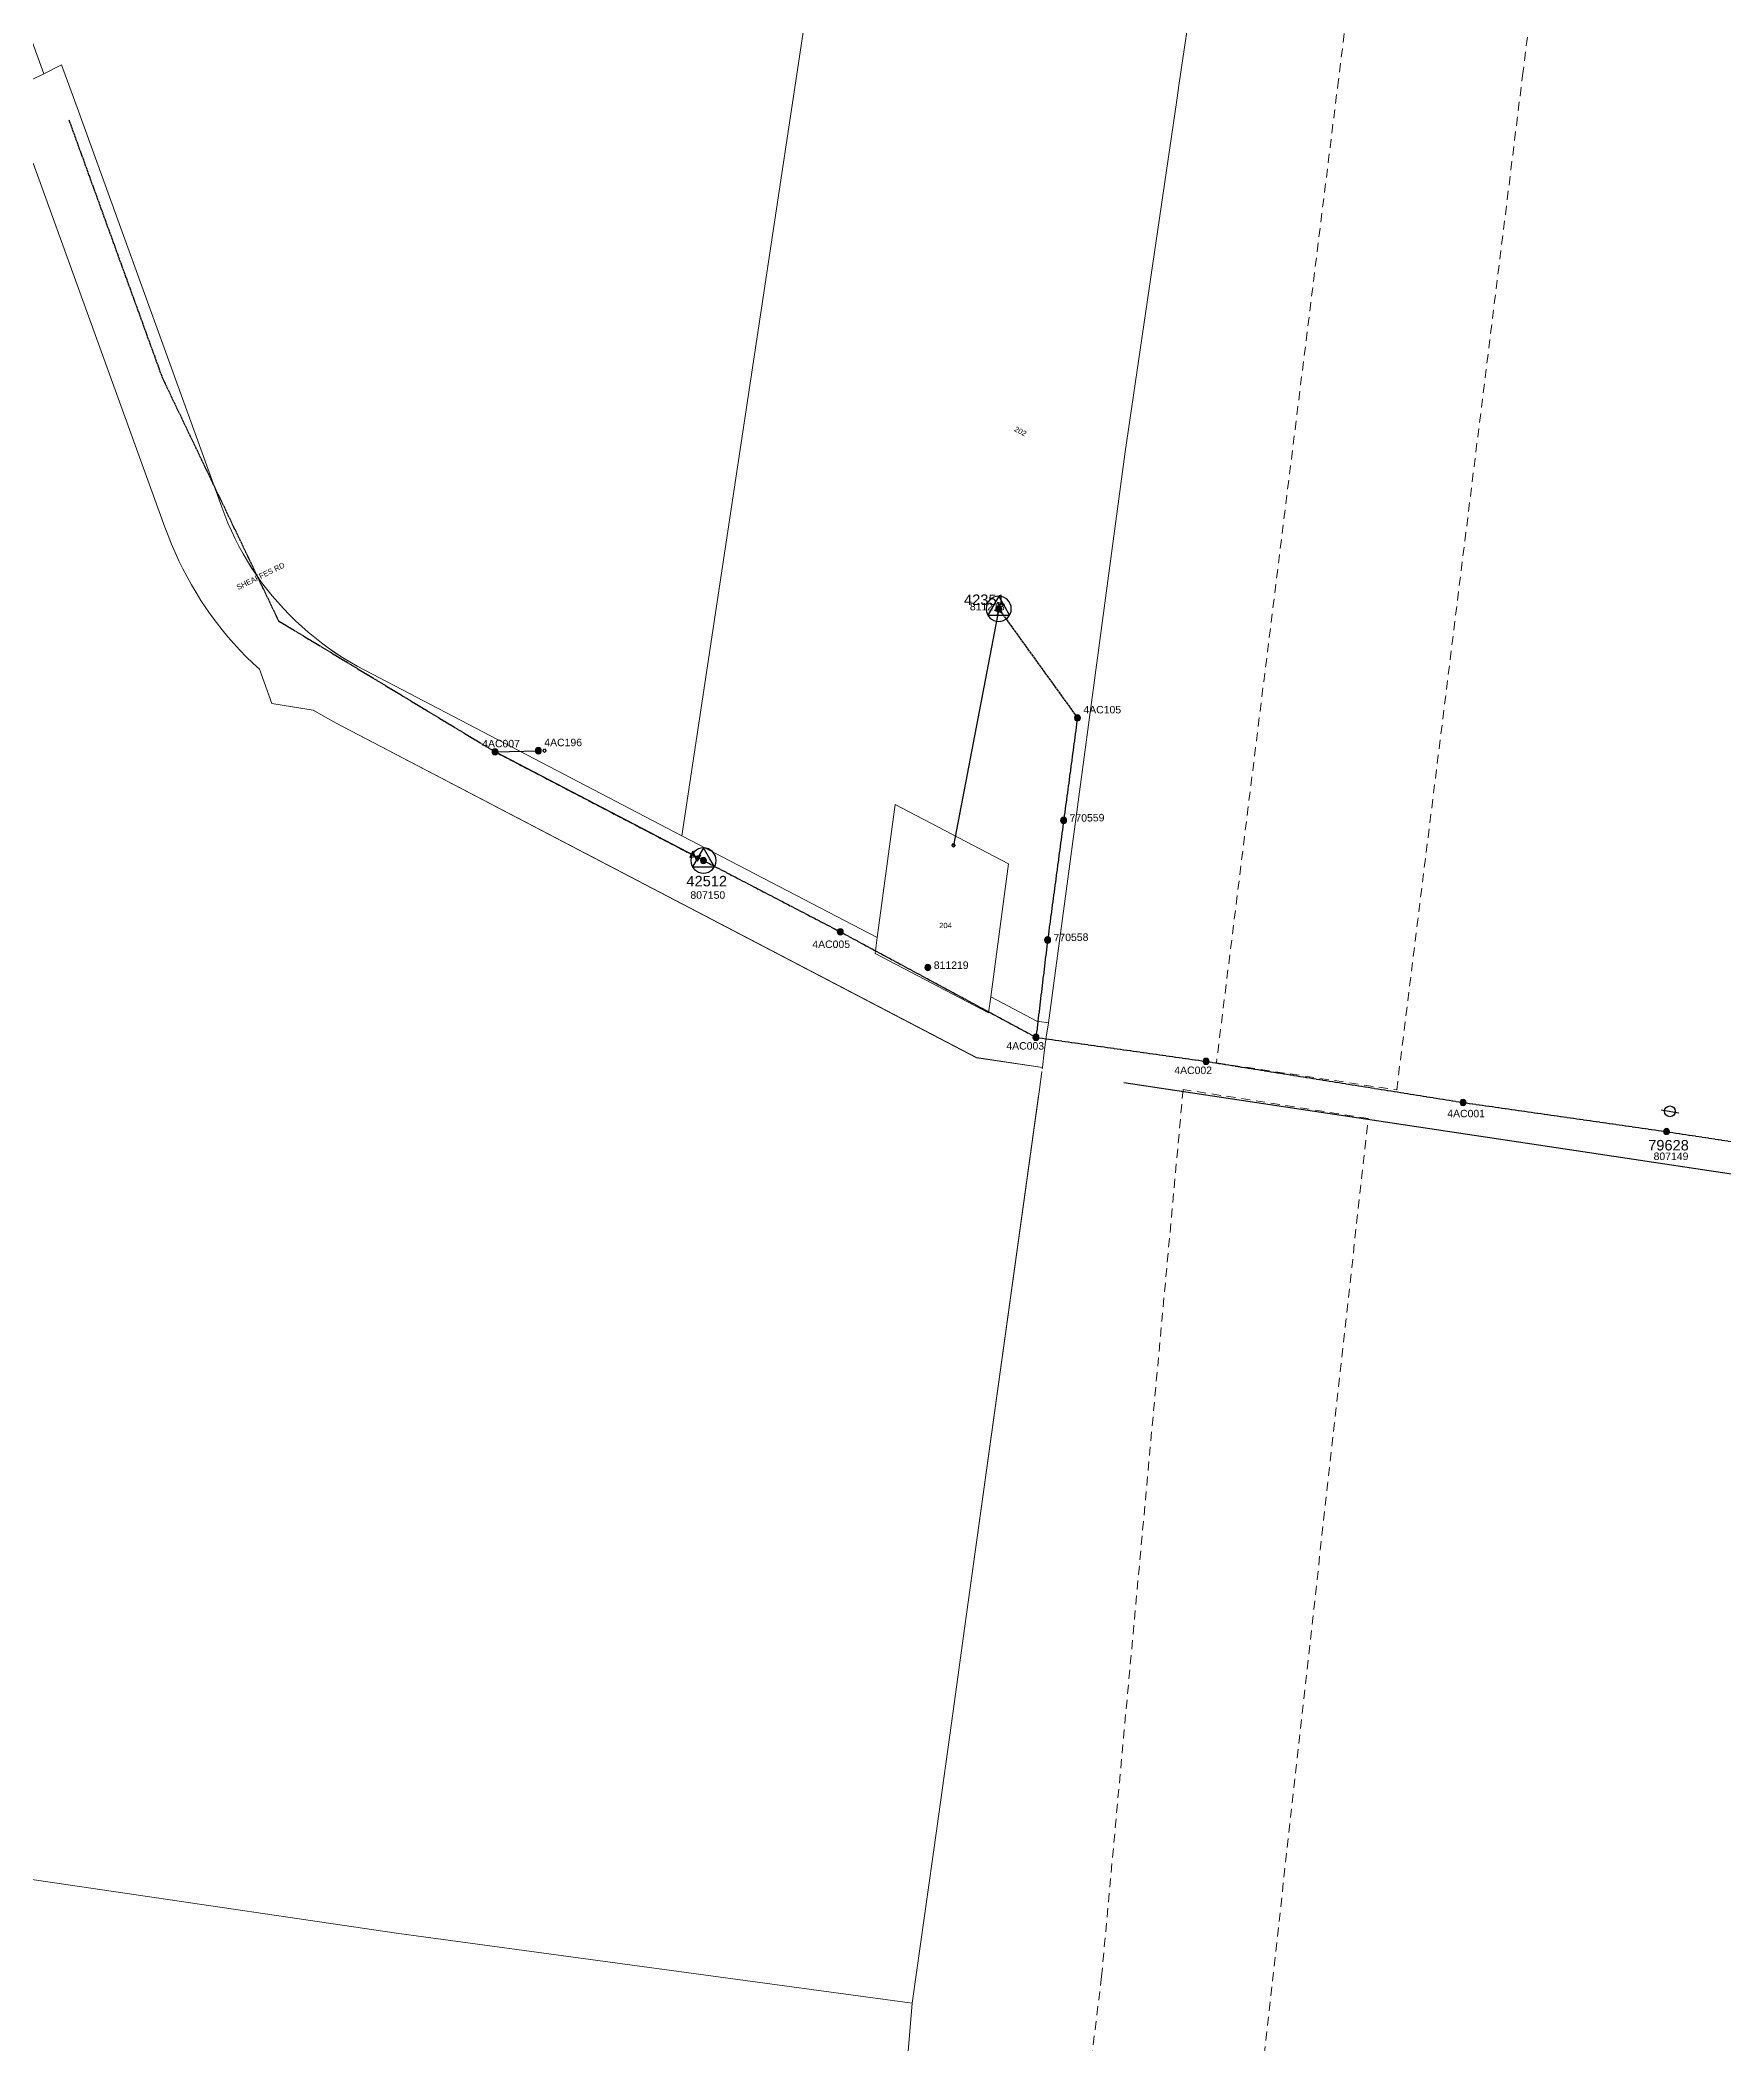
# Model space of a CAD drawing. Header units: metres. Extents: x 294464 to 297158, y 6182000 to 6185311.
# Drawn here: x 294865 to 295429, y 6183132 to 6183802 of the extents above; entities that cross this region are included whole.
import ezdxf
from ezdxf.enums import TextEntityAlignment as Align

# ---------------------------------------------------------------- set-up
doc = ezdxf.new("R2010")
doc.units = ezdxf.units.M
for name, pattern in [('Cable Exist OH', [1, 1, 0]), ('Dash', [5, 3, -2]), ('IE Trench LV', [6.5, 5, -1.5])]:
    doc.linetypes.add(name, pattern=pattern)
for name, color, linetype in [('_User Miscellaneous2', 7, 'Continuous'), ('Equip_LV_EXT', 7, 'Continuous'), ('Equip_SP_HV_EXT', 7, 'Continuous'), ('Mains_HV_EXT', 7, 'Continuous'), ('Services_SP_EXT', 7, 'Continuous'), ('Sub_SP_TR_HV_LV_EXT', 7, 'Continuous'), ('SupportsOH_SP_TR_HV_LV_SL_EXT', 7, 'Continuous')]:
    doc.layers.add(name, color=color, linetype=linetype)
for name, color, linetype, lineweight in [('Cadastre Easements_SP_EXT', 9, 'Continuous', 5), ('Cadastre Land Parcels_SP_EXT', 9, 'Continuous', 5), ('Cadastre Roads_SP_EXT', 9, 'Continuous', 5)]:
    doc.layers.add(name, color=color, linetype=linetype, lineweight=lineweight)
doc.styles.add('HVSW_LABEL', font='arial.ttf')
doc.styles.add('POLE_LABEL', font='arial.ttf')
doc.styles.get("Standard").update_dxf_attribs({"font": 'arial.ttf'})

# ---------------------------------------------------------------- blocks, each defined once
blk = doc.blocks.new('SUB_POLE_EXT')
blk.add_wipeout([(0, 4.22), (0.42, 4.2), (0.83, 4.14), (1.21, 4.05), (1.62, 3.9), (1.99, 3.72), (2.35, 3.51), (2.68, 3.26), (2.99, 2.99), (3.28, 2.66), (3.52, 2.34), (3.76, 1.92), (3.9, 1.62), (4.04, 1.23), (4.18, 0.63), (4.22, 0), (4.18, -0.61), (4.06, -1.15), (3.9, -1.62), (3.58, -2.24), (3.22, -2.73), (2.97, -3.01), (2.68, -3.26), (2.36, -3.5), (2, -3.72), (1.64, -3.89), (1.25, -4.03), (0.82, -4.14), (0.42, -4.2), (0, -4.22), (-0.41, -4.2), (-0.8, -4.15), (-1.21, -4.05), (-1.62, -3.9), (-1.99, -3.73), (-2.35, -3.51), (-2.68, -3.26), (-2.96, -3.02), (-3.23, -2.72), (-3.51, -2.35), (-3.71, -2.01), (-3.91, -1.6), (-4.05, -1.21), (-4.16, -0.76), (-4.22, -0.14), (-4.21, 0.39), (-4.14, 0.83), (-4.03, 1.27), (-3.9, 1.63), (-3.71, 2.02), (-3.5, 2.37), (-3.28, 2.67), (-2.99, 2.99), (-2.68, 3.27), (-2.33, 3.52), (-1.98, 3.73), (-1.63, 3.9), (-1.2, 4.05), (-0.78, 4.15), (-0.4, 4.21)])
blk.add_line((2.16, 0.48), (2.16, 0.48, 0))
blk.add_lwpolyline([(-4.22, 0, 1), (4.22, 0, 1)], format="xyb", close=True)
blk.add_lwpolyline([(2.14, 0.52), (0, 4.22), (-3.66, -2.11), (3.66, -2.11)], close=True)
for tag, height, flags, p in [('STREET_CODE', 0.2, 9, (1.5, 0)), ('ASSET_NUM', 3.5, 8, (2, 2)), ('CONSTRUCTED_VOLTAGE', 0.2, 9, (1.5, -0.2)), ('OPERATING_VOLTAGE', 0.2, 9, (1.5, -0.6)), ('OPERATED_BY', 0.2, 9, (1.5, -0.8)), ('ORIENTATION', 0.2, 9, (1.5, -1.2)), ('OWNED_BY', 0.2, 9, (1.5, -1.4)), ('SECONDARY_VOLTAGE', 0.2, 9, (1.5, -1.6)), ('STATE', 0.2, 9, (1.5, -1.8)), ('SUBSTATION_TYPE', 0.2, 9, (1.5, -2)), ('STREETNAME', 0.2, 9, (1.5, -2.8)), ('SUBURB', 0.2, 9, (1.5, -3)), ('Z', 0.2, 1, (1.5, -3.4)), ('NO_PHASES', 0.2, 9, (1.5, -0.4)), ('MAINTAINED_BY', 0.2, 9, (1.5, -1)), ('USAGE', 0.2, 9, (1.5, -2.2)), ('LEGEND', 0.2, 9, (1.5, -2.4)), ('LOCATION', 0.2, 9, (1.5, -2.6)), ('NOTES', 0.2, 9, (1.5, -3.2))]:
    blk.add_attdef(tag, text='', height=height, dxfattribs=dict(flags=flags)).set_placement(p, align=Align.MIDDLE_LEFT)
blk = doc.blocks.new('LV_OH_LINKS_DISTFUSE_EXT')
for p, q in [((0, 0), (0.96, 0)), ((3.84, 0), (4.8, 0))]:
    blk.add_line(p, q)
blk.add_lwpolyline([(3.84, -1.2), (3.84, 1.2), (0.96, -1.2), (0.96, 1.2)], close=True)
at = {"flags": 9}
for tag, p in [('ACTUAL_STATUS', (0, 0)), ('CONSTRUCTED_VOLTAGE', (0, -0.2)), ('OPERATING_VOLTAGE', (0, -0.6)), ('ORIENTATION', (0, -0.8)), ('OWNED_BY', (0, -1)), ('STATE', (0, -1.2)), ('SWITCH_TYPE', (0, -1.4)), ('NO_PHASES', (0, -0.4)), ('USAGE', (0, -1.6)), ('NOTES', (0, -1.8))]:
    blk.add_attdef(tag, text='', height=0.2, dxfattribs=at).set_placement(p, align=Align.MIDDLE_LEFT)
at = {"flags": 1}
blk.add_attdef('Z', (0, 0), '', height=0.2, dxfattribs=at)
blk = doc.blocks.new('CCP_EXT')
blk.add_wipeout([(0, 0.57), (0.57, 0), (0, -0.57), (-0.57, 0)])
blk.add_lwpolyline([(-0.57, 0), (0, 0.57), (0.57, 0), (0, -0.57), (-0.57, 0)])
at = {"flags": 1}
blk.add_attdef('Z', (0, 0), '', height=0.2, dxfattribs=at)
at = {"flags": 9}
for tag, p in [('CCP_TYPE', (0, 0)), ('CONSTRUCTED_VOLTAGE', (0, -0.2)), ('OPERATING_VOLTAGE', (0, -0.6)), ('ORIENTATION', (0, -0.8)), ('OWNED_BY', (0, -1)), ('STATE', (0, -1.8)), ('NO_PHASES', (0, -0.4)), ('USAGE', (0, -1.2)), ('LEGEND', (0, -1.4)), ('LIFE_SUPPORT', (0, -1.6)), ('NOTES', (0, -2))]:
    blk.add_attdef(tag, text='', height=0.2, dxfattribs=at).set_placement(p, align=Align.MIDDLE_LEFT)
blk = doc.blocks.new('POLE_EXT')
blk.add_hatch(color=256).paths.add_polyline_path([(-1, 0, 1), (1, 0, 1)])
blk.add_lwpolyline([(-1, 0, 1), (1, 0, 1)], format="xyb", close=True)
for tag, height, flags, p in [('pNumber', 2.5, 8, (-17.84, 2.07)), ('OWNED_BY', 0.2, 9, (1.35, -0.4)), ('SPECIAL_USE', 0.2, 9, (1.35, -0.8)), ('STATE', 0.2, 9, (1.35, -1)), ('cLV', 0.2, 9, (1.35, -1.4)), ('hDepth', 0.2, 9, (1.35, -1.6)), ('hDia', 0.2, 9, (1.35, -1.8)), ('cHV', 0.2, 9, (1.35, -2)), ('cLinedev', 0.2, 9, (1.35, -3.4)), ('pExisting', 0.2, 9, (1.35, -3.8)), ('pFooting', 0.2, 9, (1.35, -4.4)), ('pNew', 0.2, 9, (1.35, -4.6)), ('pRelocate', 0.2, 9, (1.35, -5)), ('pRemove', 0.2, 9, (1.35, -5.2)), ('pReplace', 0.2, 9, (1.35, -5.4)), ('pStay', 0.2, 9, (1.35, -5.6)), ('pType', 0.2, 9, (1.35, -5.8)), ('cspan', 0.2, 9, (1.35, -6)), ('STREETNAME', 0.2, 9, (1.35, -6.2)), ('SUBURB', 0.2, 9, (1.35, -6.4)), ('PARENT', 0.2, 9, (1.35, -0.6)), ('USAGE', 0.2, 9, (1.35, -1.2)), ('LBRACKET', 0.2, 9, (1.35, -2.2)), ('LExisting', 0.2, 9, (1.35, -2.4)), ('LANTNUMBER', 0.2, 9, (1.35, -2.6)), ('LOther', 0.2, 9, (1.35, -2.8)), ('LRemove', 0.2, 9, (1.35, -3)), ('LEGEND', 0.2, 9, (1.35, -3.2)), ('LOCATION', 0.2, 9, (1.35, -3.6)), ('PFNUMBER', 0.2, 9, (1.35, -4)), ('NEWPFNUMBER', 0.2, 9, (1.35, -4.2)), ('NOTES', 0.2, 9, (1.35, -6.6)), ('OPERATED_BY', 0.2, 9, (1.36, -7.01)), ('MAINTAINED_BY', 0.2, 9, (1.36, -6.81))]:
    blk.add_attdef(tag, text='', height=height, dxfattribs=dict(flags=flags)).set_placement(p, align=Align.MIDDLE_LEFT)
at = {"style": 'POLE_LABEL'}
for tag, height, flags, p in [('STRUCTURE_PLANT_NUMBER', 0.2, 9, (1.35, 0.03)), ('ASSET_NUM', 2.5, 8, (2, 2)), ('STREET_CODE', 0.2, 9, (1.35, -0.2))]:
    blk.add_attdef(tag, text='', height=height, dxfattribs=dict(at, flags=flags)).set_placement(p, align=Align.MIDDLE_LEFT)
at = {"flags": 1}
blk.add_attdef('Z', (1.35, -7.33), '', height=0.2, dxfattribs=at)
blk = doc.blocks.new('HV_ABS_CLOSED_EXT')
blk.add_line((-3, 6.87), (3, 6.87))
blk.add_circle((0, 6.87), 1.8)
at = {"flags": 1}
blk.add_attdef('Z', (0, 0), '', height=0.2, dxfattribs=at)
at = {"style": 'HVSW_LABEL'}
for tag, height, flags, p in [('ASSET_NUM', 3.5, 8, (2, 2)), ('STREET_CODE', 0.2, 9, (0, -0.2))]:
    blk.add_attdef(tag, text='', height=height, dxfattribs=dict(at, flags=flags)).set_placement(p, align=Align.MIDDLE_LEFT)
at = {"flags": 9}
for tag, p in [('ACTUAL_STATUS', (0, -0.4)), ('CONSTRUCTED_VOLTAGE', (0, -0.6)), ('OPERATING_VOLTAGE', (0, -1)), ('ORIENTATION', (0, -1.2)), ('OWNED_BY', (0, -1.4)), ('STATE', (0, -1.6)), ('SWITCH_TYPE', (0, -1.8)), ('STREETNAME', (0, -2.6)), ('SUBURB', (0, -2.8)), ('NO_PHASES', (0, -0.8)), ('USAGE', (0, -2)), ('LEGEND', (0, -2.2)), ('LOCATION', (0, -2.4)), ('NOTES', (0, -3))]:
    blk.add_attdef(tag, text='', height=0.2, dxfattribs=at).set_placement(p, align=Align.MIDDLE_LEFT)
blk = doc.blocks.new('A$C3DA9484B')
at = {"layer": '_User Miscellaneous2'}
blk.add_line((418.7, -62.78), (0, 0), dxfattribs=at)

msp = doc.modelspace()

# ---------------------------------------------------------------- linework, layer by layer
at = {"layer": 'Cadastre Easements_SP_EXT', "linetype": 'Dash'}
for points in [[(295361.35, 6183789.96), (295381.31, 6183950.72), (295422.37, 6184011.5), (295565.01, 6184222.69), (295541.38, 6184296.61), (295516.39, 6184259.61), (295357.24, 6184023.98), (295322.62, 6183972.74), (295299.75, 6183788.61), (295258.91, 6183459.75), (295319.23, 6183450.69), (295361.35, 6183789.96)], [(295197.5, 6182465.67), (295237.87, 6182794.83), (295309.72, 6183441.12), (295247.77, 6183450.86), (295220.48, 6183154.13), (295177.42, 6182802.62), (295177.37, 6182802.23), (295137.14, 6182474.29), (295136.82, 6182469.47), (295185.05, 6182462.56), (295197.04, 6182461.33), (295197.5, 6182465.67)]]:
    msp.add_lwpolyline(points, close=True, dxfattribs=at)
at = {"layer": 'Cadastre Land Parcels_SP_EXT', "linetype": 'Continuous'}
for points in [[(294775.38, 6184042.52), (294866.52, 6183790.59), (294872.5, 6183793.54), (294877.67, 6183779.28), (294926.1, 6183645.58), (294927.08, 6183642.91), (294928.16, 6183640.27), (294929.31, 6183637.66), (294930.55, 6183635.08), (294931.85, 6183632.54), (294933.23, 6183630.04), (294934.68, 6183627.58), (294936.2, 6183625.16), (294937.79, 6183622.79), (294939.45, 6183620.47), (294941.17, 6183618.19), (294942.96, 6183615.97), (294944.81, 6183613.8), (294946.73, 6183611.68), (294948.71, 6183609.62), (294950.74, 6183607.62), (294952.84, 6183605.67), (294954.98, 6183603.79), (294957.19, 6183601.98), (294959.44, 6183600.22), (294961.74, 6183598.54), (294964.1, 6183596.92), (294966.49, 6183595.37), (294968.93, 6183593.89), (294971.42, 6183592.48), (294973.95, 6183591.11), (295080.03, 6183535.71), (295117.63, 6183784.57), (295149.12, 6183992.91)], [(294787.48, 6183197.68), (294984.61, 6183168.69), (295157.13, 6183145.28), (295165.32, 6183203.7), (295170.81, 6183242.87), (295174.77, 6183271.35), (295199.7, 6183450.85), (295200.52, 6183456.84)], [(295199.4, 6183448.68), (295174.77, 6183271.34), (295170.81, 6183242.87), (295165.32, 6183203.7), (295157.13, 6183145.28), (295129.15, 6182808.84), (295177.42, 6182802.62), (295237.87, 6182794.84), (295381.87, 6182776.29), (295437.34, 6182769.14), (295499.97, 6182761.07), (295530.21, 6182757.17), (295541.25, 6182755.75), (295847.03, 6182716.38), (295848.46, 6182727.27), (295913.4, 6183224.68), (295927.29, 6183330.59)], [(295131, 6182831.04), (295157.13, 6183145.28), (294984.61, 6183168.69), (294787.48, 6183197.68), (294607.72, 6183223.36), (294582.39, 6183217.65), (294545.84, 6183230.06), (294545.84, 6183230.06), (294546.19, 6183224.35), (294547.5, 6183212.21), (294544.99, 6183165.41), (294542.83, 6183146.09), (294661.71, 6183132.96), (294650.13, 6183028.78)]]:
    msp.add_lwpolyline(points, dxfattribs=at)
msp.add_lwpolyline([(295183.38, 6183481.84), (295189.32, 6183526.38), (295151.4, 6183546.16), (295145.43, 6183501.66), (295144.75, 6183496.32), (295182.68, 6183476.53), (295183.38, 6183481.84)], close=True, dxfattribs=at)
at = {"layer": 'Mains_HV_EXT', "linetype": 'Cable Exist OH'}
for points in [[(295198.52, 6183468.29), (295255.45, 6183460.26), (295341.44, 6183446.5), (295409.49, 6183436.77)], [(295409.49, 6183436.77), (295470.54, 6183427.43)]]:
    msp.add_lwpolyline(points, dxfattribs=at)

# ---------------------------------------------------------------- block references
at = {"layer": '_User Miscellaneous2', "linetype": 'IE Trench LV'}
msp.add_blockref('A$C3DA9484B', (295227.91, 6183453.03), dxfattribs=at)
at = {"layer": 'Equip_SP_HV_EXT'}
ref = msp.add_blockref('HV_ABS_CLOSED_EXT', (295409.49, 6183436.77), dxfattribs=dict(at, rotation=350.3123021114513))
ref.add_attrib('ASSET_NUM', '79628', dxfattribs={"layer": '0', "height": 3.5, "style": 'HVSW_LABEL'}).set_placement((295403.38, 6183432.21), align=Align.MIDDLE_LEFT)
at = {"layer": 'Sub_SP_TR_HV_LV_EXT'}
ref = msp.add_blockref('SUB_POLE_EXT', (295186.06, 6183611.61), dxfattribs=at)
ref.add_attrib('ASSET_NUM', '42351', dxfattribs={"layer": '0', "height": 3.5}).set_placement((295188.06, 6183611.86), align=Align.BOTTOM_RIGHT)
ref = msp.add_blockref('SUB_POLE_EXT', (295087.26, 6183527.43), dxfattribs=at)
ref.add_attrib('ASSET_NUM', '42512', dxfattribs={"layer": '0', "height": 3.5}).set_placement((295081.57, 6183517.75), align=Align.BOTTOM_LEFT)
at = {"layer": 'SupportsOH_SP_TR_HV_LV_SL_EXT'}
ref = msp.add_blockref('POLE_EXT', (295212.4, 6183575.14), dxfattribs=at)
ref.add_attrib('ASSET_NUM', '4AC105', dxfattribs={"layer": '0', "height": 2.5, "style": 'POLE_LABEL'}).set_placement((295214.4, 6183575.89), align=Align.BOTTOM_LEFT)
ref = msp.add_blockref('POLE_EXT', (295017.54, 6183563.8), dxfattribs=at)
ref.add_attrib('ASSET_NUM', '4AC007', dxfattribs={"layer": '0', "height": 2.5, "style": 'POLE_LABEL'}).set_placement((295019.55, 6183564.55), align=Align.BOTTOM_CENTER)
ref = msp.add_blockref('POLE_EXT', (295207.79, 6183540.86), dxfattribs=at)
ref.add_attrib('ASSET_NUM', '770559', dxfattribs={"layer": '0', "height": 2.5, "rotation": 1, "style": 'POLE_LABEL'}).set_placement((295209.79, 6183541.61), align=Align.MIDDLE_LEFT)
ref = msp.add_blockref('POLE_EXT', (295133.04, 6183503.6), dxfattribs=at)
ref.add_attrib('ASSET_NUM', '4AC005', dxfattribs={"layer": '0', "height": 2.5, "style": 'POLE_LABEL'}).set_placement((295123.69, 6183497.43), align=Align.BOTTOM_LEFT)
ref = msp.add_blockref('POLE_EXT', (295202.42, 6183500.87), dxfattribs=at)
ref.add_attrib('ASSET_NUM', '770558', dxfattribs={"layer": '0', "height": 2.5, "rotation": 1, "style": 'POLE_LABEL'}).set_placement((295204.42, 6183501.63), align=Align.MIDDLE_LEFT)
ref = msp.add_blockref('POLE_EXT', (295162.33, 6183491.67), dxfattribs=at)
ref.add_attrib('ASSET_NUM', '811219', dxfattribs={"layer": '0', "height": 2.5, "style": 'POLE_LABEL'}).set_placement((295164.33, 6183492.42), align=Align.MIDDLE_LEFT)
ref = msp.add_blockref('POLE_EXT', (295198.52, 6183468.29), dxfattribs=at)
ref.add_attrib('ASSET_NUM', '4AC003', dxfattribs={"layer": '0', "height": 2.5, "style": 'POLE_LABEL'}).set_placement((295188.62, 6183465.43), align=Align.MIDDLE_LEFT)
ref = msp.add_blockref('POLE_EXT', (295255.45, 6183460.26), dxfattribs=at)
ref.add_attrib('ASSET_NUM', '4AC002', dxfattribs={"layer": '0', "height": 2.5, "style": 'POLE_LABEL'}).set_placement((295244.82, 6183457.27), align=Align.MIDDLE_LEFT)
ref = msp.add_blockref('POLE_EXT', (295341.44, 6183446.5), dxfattribs=at)
ref.add_attrib('ASSET_NUM', '4AC001', dxfattribs={"layer": '0', "height": 2.5, "style": 'POLE_LABEL'}).set_placement((295336.15, 6183442.8), align=Align.MIDDLE_LEFT)
ref = msp.add_blockref('POLE_EXT', (295409.49, 6183436.77), dxfattribs=at)
ref.add_attrib('ASSET_NUM', '807149', dxfattribs={"layer": '0', "height": 2.5, "style": 'POLE_LABEL'}).set_placement((295405.18, 6183426.5), align=Align.BOTTOM_LEFT)

# ---------------------------------------------------------------- texts
at = {"layer": 'Cadastre Land Parcels_SP_EXT'}
msp.add_text('202', height=1.8, rotation=332.50375, dxfattribs=at).set_placement((295191.07, 6183671.15))
msp.add_text('204', height=1.8, dxfattribs=at).set_placement((295166.16, 6183504.81))
at = {"layer": 'Cadastre Roads_SP_EXT'}
msp.add_text('SHEAFFES RD', height=1.8, rotation=26.0531, dxfattribs=at).set_placement((294931.58, 6183617.89))

# ---------------------------------------------------------------- next in the draw order: linework, layer by layer
at = {"layer": 'Cadastre Land Parcels_SP_EXT', "linetype": 'Continuous'}
msp.add_lwpolyline([(295276.93, 6183969.39), (295149.12, 6183992.91), (295117.63, 6183784.57), (295080.03, 6183535.71), (295145.43, 6183501.66), (295151.4, 6183546.16), (295189.32, 6183526.38), (295183.38, 6183481.84), (295198.79, 6183473.69), (295202.72, 6183473.1), (295228.3, 6183663.39), (295245.61, 6183781.73), (295246.46, 6183787.45), (295259.9, 6183878.07), (295276.93, 6183969.39)], close=True, dxfattribs=at)
msp.add_lwpolyline([(295200.64, 6183457.73), (295200.71, 6183458.22), (295178.64, 6183461.48), (294964.42, 6183573.36), (294961.83, 6183574.78), (294959.27, 6183576.23), (294956.73, 6183577.74), (294942.84, 6183579.95), (294940.24, 6183587.07), (294938.68, 6183591.41), (294936.48, 6183593.46), (294934.31, 6183595.58), (294932.2, 6183597.76), (294930.14, 6183599.99), (294928.14, 6183602.28), (294926.21, 6183604.62), (294924.33, 6183607.01), (294922.52, 6183609.44), (294920.78, 6183611.93), (294919.1, 6183614.46), (294917.49, 6183617.03), (294915.94, 6183619.64), (294914.47, 6183622.3), (294913.06, 6183624.99), (294911.73, 6183627.72), (294910.47, 6183630.48), (294909.28, 6183633.27), (294908.17, 6183636.1), (294907.09, 6183638.92), (294862.98, 6183760.73)], dxfattribs=at)
at = {"layer": 'Mains_HV_EXT', "linetype": 'Cable Exist OH'}
for points in [[(295186.06, 6183611.61), (295212.4, 6183575.14), (295207.79, 6183540.86), (295202.42, 6183500.87), (295198.52, 6183468.29)], [(295087.11, 6183527.51), (295133.04, 6183503.6), (295198.52, 6183468.29)]]:
    msp.add_lwpolyline(points, dxfattribs=at)

# ---------------------------------------------------------------- next in the draw order: block references
at = {"layer": 'Equip_LV_EXT'}
for p, rotation in [((295185.67, 6183609.75), 72.42874123651524), ((295086.62, 6183527.77), 152.4484696466361)]:
    msp.add_blockref('LV_OH_LINKS_DISTFUSE_EXT', p, dxfattribs=dict(at, rotation=rotation))
at = {"layer": 'SupportsOH_SP_TR_HV_LV_SL_EXT'}
ref = msp.add_blockref('POLE_EXT', (295186.06, 6183611.61), dxfattribs=at)
ref.add_attrib('ASSET_NUM', '811218', dxfattribs={"layer": '0', "height": 2.5, "style": 'POLE_LABEL'}).set_placement((295188.06, 6183612.36), align=Align.MIDDLE_RIGHT)
ref = msp.add_blockref('POLE_EXT', (295087.26, 6183527.43), dxfattribs=at)
ref.add_attrib('ASSET_NUM', '807150', dxfattribs={"layer": '0', "height": 2.5, "style": 'POLE_LABEL'}).set_placement((295082.9, 6183515.89), align=Align.MIDDLE_LEFT)

# ---------------------------------------------------------------- next in the draw order: block references
at = {"layer": 'Services_SP_EXT'}
for p in [(295034.06, 6183564.17), (295170.94, 6183532.51)]:
    msp.add_blockref('CCP_EXT', p, dxfattribs=at)

# ---------------------------------------------------------------- next in the draw order: linework, layer by layer
at = {"layer": 'Cadastre Roads_SP_EXT', "linetype": 'Continuous'}
msp.add_lwpolyline([(294862.98, 6183760.73), (294907.09, 6183638.92), (294908.17, 6183636.1), (294909.28, 6183633.27), (294910.47, 6183630.48), (294911.73, 6183627.72), (294913.06, 6183624.99), (294914.47, 6183622.3), (294915.94, 6183619.64), (294917.49, 6183617.03), (294919.1, 6183614.46), (294920.78, 6183611.93), (294922.52, 6183609.44), (294924.33, 6183607.01), (294926.21, 6183604.62), (294928.14, 6183602.28), (294930.14, 6183599.99), (294932.19, 6183597.76), (294934.31, 6183595.58), (294936.48, 6183593.46), (294938.68, 6183591.41), (294940.24, 6183587.07), (294942.84, 6183579.95), (294956.73, 6183577.74), (294959.27, 6183576.23), (294961.83, 6183574.78), (294964.42, 6183573.36), (295178.64, 6183461.49), (295200.71, 6183458.22), (295201.31, 6183463.38), (295201.89, 6183468.32), (295202.72, 6183473.1), (295198.79, 6183473.69), (295183.38, 6183481.84), (295182.68, 6183476.53), (295144.75, 6183496.32), (295145.43, 6183501.66), (295080.03, 6183535.71), (294973.95, 6183591.11), (294971.42, 6183592.48), (294968.93, 6183593.89), (294966.49, 6183595.37), (294964.09, 6183596.92), (294961.74, 6183598.54), (294959.44, 6183600.22), (294957.19, 6183601.98), (294954.98, 6183603.79), (294952.84, 6183605.67), (294950.74, 6183607.62), (294948.71, 6183609.62), (294946.73, 6183611.68), (294944.81, 6183613.8), (294942.96, 6183615.97), (294941.17, 6183618.19), (294939.45, 6183620.47), (294937.79, 6183622.79), (294936.2, 6183625.17), (294934.68, 6183627.58), (294933.23, 6183630.04), (294931.85, 6183632.54), (294930.54, 6183635.08), (294929.31, 6183637.66), (294928.16, 6183640.27), (294927.08, 6183642.91), (294926.1, 6183645.58), (294877.67, 6183779.28), (294877.67, 6183779.28), (294872.5, 6183793.54), (294866.52, 6183790.59), (294848.4, 6183781.77)], dxfattribs=at)
at = {"layer": 'Mains_HV_EXT', "linetype": 'Cable Exist OH'}
msp.add_lwpolyline([(294874.95, 6183775.14), (294906.23, 6183688.83), (294945.09, 6183607.61), (295017.54, 6183563.8), (295087.26, 6183527.43)], dxfattribs=at)
at = {"layer": 'Services_SP_EXT'}
for points in [[(295186.08, 6183611.58), (295170.94, 6183532.51)], [(295087.26, 6183527.43), (295017.54, 6183563.8), (295032.02, 6183564.17)]]:
    msp.add_lwpolyline(points, dxfattribs=at)

# ---------------------------------------------------------------- next in the draw order: block references
at = {"layer": 'SupportsOH_SP_TR_HV_LV_SL_EXT'}
ref = msp.add_blockref('POLE_EXT', (295032.02, 6183564.17), dxfattribs=at)
ref.add_attrib('ASSET_NUM', '4AC196', dxfattribs={"layer": '0', "height": 2.5, "style": 'POLE_LABEL'}).set_placement((295034.02, 6183564.92), align=Align.BOTTOM_LEFT)

doc.saveas('drawing.dxf')
